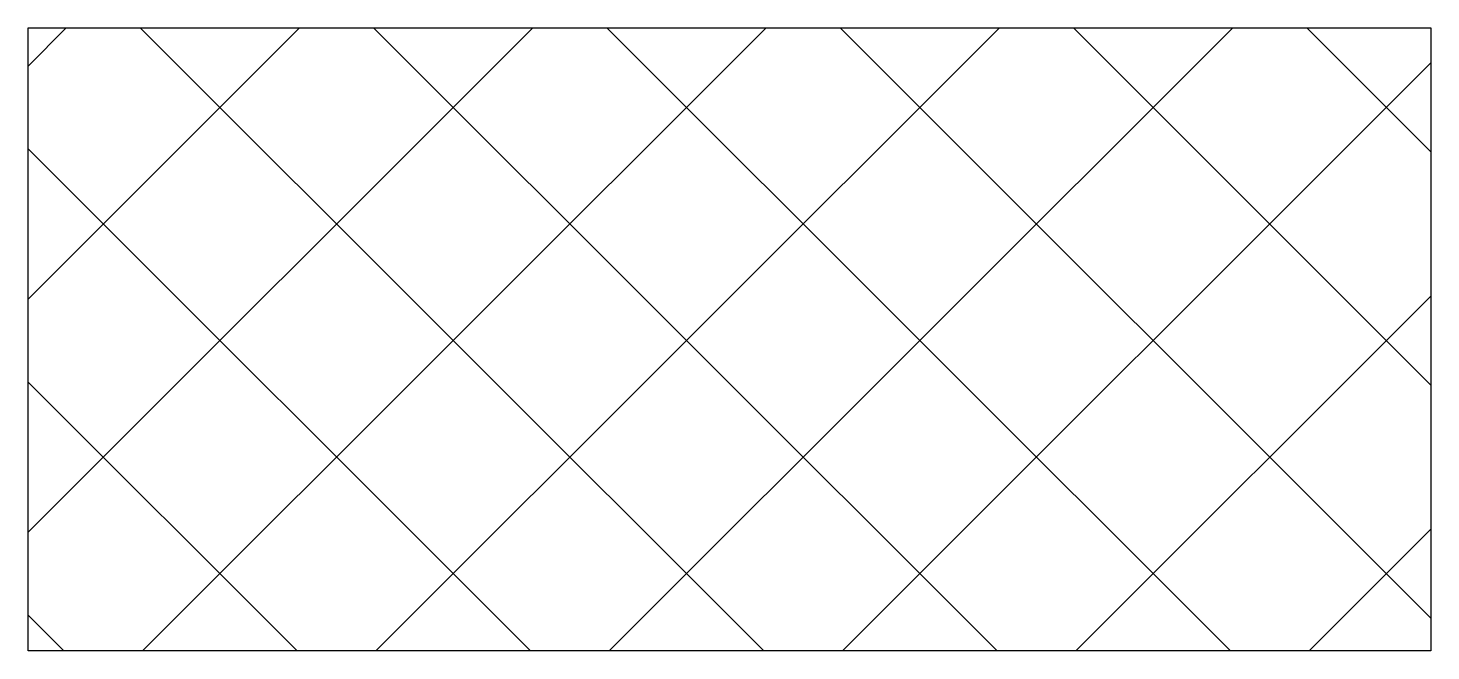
# Model space of a CAD drawing. Header units: millimetres. Extents: x 0.4 to 13.9, y 1.5 to 7.5.
import ezdxf

# ---------------------------------------------------------------- set-up
doc = ezdxf.new("R2010")
doc.units = ezdxf.units.MM

msp = doc.modelspace()

# ---------------------------------------------------------------- hatches: boundary and pattern name
h = msp.add_hatch()
h.set_pattern_fill('ANSI37', color=256, scale=0.5)
h.paths.add_polyline_path([(13.9, 1.502), (13.9, 7.502), (0.4, 7.502), (0.4, 1.502)])

# ---------------------------------------------------------------- linework, layer by layer
msp.add_lwpolyline([(13.9, 7.502), (13.9, 1.502), (0.4, 1.502), (0.4, 7.502), (13.9, 7.502)], close=True)

doc.saveas('drawing.dxf')
